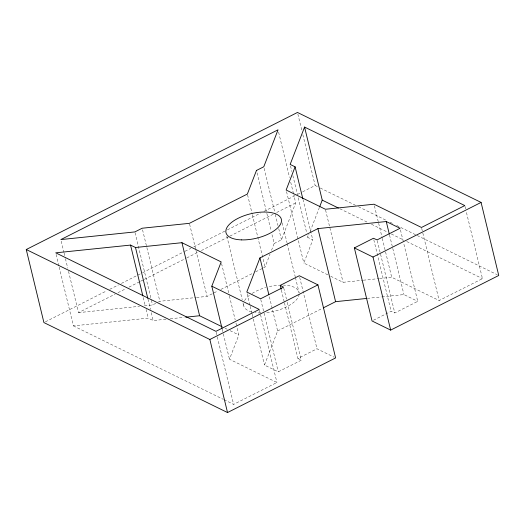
<?xml version="1.0" encoding="UTF-8"?>
<svg xmlns="http://www.w3.org/2000/svg" width="525" height="525" viewBox="0 0 525 525"><rect width="100%" height="100%" fill="white"/><g stroke="black" fill="none" stroke-linecap="round" stroke-linejoin="round"><path stroke-width="0.39" stroke-dasharray="2.62 1.97" d="M224.063 399.709L233.618 404.394L276.938 382.502L229.477 359.251L238.849 334.976L236.926 327.036M263.589 267.829L265.04 267.094L270.027 254.166M271.497 250.359L274.142 243.515L271.832 233.986M274.142 243.515L281.446 239.827L295.706 202.873L293.783 194.933M327.803 274.831L303.824 263.077L312.775 239.899L307.827 237.471L309.002 234.426M310.177 231.374L319.298 207.743M287.201 302.269L301.225 360.235L278.263 371.838L264.469 365.072L277.633 330.96L268.99 295.227M45.386 321.838L106.792 290.804M109.718 289.327L118.493 284.891M121.413 283.415L141.881 273.072M142.616 272.698L184.288 251.639M185.017 251.272L190.864 248.318M193.791 246.842L226.688 230.213M227.417 229.845L260.315 213.216M263.97 211.372L296.868 194.742M297.596 194.375L301.987 192.157M302.715 191.789L315.144 185.509L317.349 186.585M68.519 271.346L78.507 312.637L115.073 294.158M118 292.681L126.039 288.612M128.966 287.136L139.939 281.59M140.667 281.223L143.594 279.746M144.322 279.372L186.007 258.307M186.743 257.939L198.443 252.026M201.37 250.55L229.156 236.506M229.891 236.132L273.768 213.957M276.695 212.481L295.706 202.873M144.401 305.812L152.539 304.973L157.651 302.387M158.379 302.019L159.843 301.278L195.681 297.57M196.494 297.485L207.08 296.389L217.947 290.896M220.848 289.433L252.722 273.322M255.623 271.858L262.868 268.196M277.633 330.96L322.553 308.254M284.458 302.846L297.905 358.431L316.975 348.79L334.176 357.217M373.446 320.25L391.105 311.325L394.78 312.952L417.736 301.35L403.522 242.589M379.536 278.526L391.696 277.266L439.149 300.523L482.468 278.631L466.134 211.135M330.711 276.255L343.061 282.306L362.519 280.291M363.326 280.206L378.728 278.611M78.507 312.637L139.519 306.318M59.181 267.12L73.395 325.881L148.221 318.137L153.169 320.558L166.202 319.207M170.277 318.787L184.131 317.349M367.323 298.377L381.157 296.947M381.97 296.861L403.942 294.584L417.736 301.35M320.283 188.029L355.537 205.301M358.477 206.738L386.38 220.415M390.055 222.213L392.995 223.657M396.664 225.455L416.496 235.167M417.231 235.528L497.28 274.752M339.878 208.766L367.808 222.449M371.483 224.254L387.653 232.175M391.328 233.973L403.823 240.096M406.763 241.539L482.468 278.631M225.041 328.21L227.22 329.28M230.127 330.704L238.849 334.976M73.395 325.881L223.328 399.348M297.905 358.431L301.225 360.235M464.986 206.371L465.944 210.341M421.673 228.263L422.632 232.234M422.822 233.028L439.149 300.523M400.45 229.884L403.331 241.795M389.537 235.036L403.942 294.584M374.41 205.807L378.44 222.475M378.637 223.269L382.088 237.562M382.285 238.357L385.357 251.062M385.547 251.856L391.696 277.266M377.298 240.693L380.376 253.398M380.566 254.192L394.78 312.952M373.813 239.866L391.105 311.325M325.579 210.046L343.061 282.306M297.852 114.043L301.888 130.718M302.846 134.689L315.144 185.509M302.978 199.402L312.775 239.899M290.535 166.012L291.88 171.563M292.845 175.534L297.452 194.591M298.22 197.768L306.672 232.706M307.44 235.882L307.827 237.471M278.611 132.202L289.557 177.463M290.712 182.227L293.593 194.138M286.538 191.612L303.824 263.077M299.683 277.325L316.975 348.79M282.201 222.882L287.004 242.734M287.195 243.528L295.26 276.878M295.457 277.673L299.106 292.76A28.481 12.574 -13.6 0 0 283.5 285.114M264.16 168.361L275.107 213.623M275.297 214.417L277.988 225.533M278.755 228.71L281.446 239.827M257.04 172.843L266.647 212.546M266.838 213.34L271.064 230.81M283.743 287.976L286.433 299.092M281.387 290.141L284.268 302.052M247.557 194.834L252.171 213.892M252.361 214.686L265.04 267.094M260.781 299.578L263.858 312.283M264.049 313.077L278.263 371.838M259.455 310.242L276.938 382.502M247.177 293.613L250.058 305.524M250.254 306.318L251.98 313.464M252.171 314.258L253.135 318.229M253.326 319.023L264.469 365.072M226.852 236.211L242.222 299.736M242.99 302.912L243.567 305.294M221.557 263.511L229.241 295.273M229.432 296.067L235.193 319.889M235.968 323.065L236.736 326.242M222.18 329.077L223.138 333.047M223.328 333.841L229.477 359.251M216.143 332.135L217.101 336.105M217.291 336.899L233.618 404.394M189.604 224.129L195.746 249.539M195.943 250.333L207.08 296.389M142.557 229.812L159.843 301.278M135.056 232.713L151.193 299.414M151.384 300.208L152.539 304.973M147.984 299.119L150.478 309.442M151.246 312.618L153.169 320.558M143.227 297.491L145.34 306.226M146.107 309.402L148.221 318.137M61.215 241.172L63.906 252.289M64.103 253.083L65.251 257.847M65.441 258.641L67.751 268.17M56.109 254.422L58.99 266.326M299.158 294.092A28.481 12.574 -13.6 0 1 266.07 312.67M260.643 312.966A28.481 12.574 -13.6 0 1 255.255 312.624M251.593 311.896A28.481 12.574 -13.6 0 1 243.6 303.266M244.558 300.661A28.481 12.574 -13.6 0 1 250.294 294.656M252.177 293.383A28.481 12.574 -13.6 0 1 265.742 287.503M269.345 286.578A28.481 12.574 -13.6 0 1 279.74 285.147"/><path stroke-width="0.79" d="M211.805 286.197L221.176 261.923L181.939 242.694L135.496 247.505L130.548 245.083L55.722 252.833L215.946 331.341L259.258 309.448L211.805 286.197L221.99 328.283M295.103 166.845L286.151 190.024L325.388 209.252L374.023 204.218L421.477 227.469L464.789 205.577L304.566 127.07L290.154 164.423L295.103 166.845L302.781 198.607M259.96 257.906L246.796 292.025L260.59 298.784L283.553 287.182L280.232 285.377L299.303 275.737L317.94 284.872L335.613 357.925L227.528 412.545L43.923 322.58L26.25 249.526L297.472 112.455L481.077 202.42L498.75 275.474L390.672 330.1L372.035 320.965L354.362 247.912L373.426 238.278L377.108 239.899L400.063 228.296L386.269 221.537L317.92 228.611L259.96 257.906L268.793 294.433M319.594 206.981L322.238 200.123L304.566 127.07M26.25 249.526L209.856 339.491L317.94 284.872M354.362 247.912L372.993 257.047L481.077 202.42M323.275 307.893L335.593 301.665L366.509 298.463M185.758 317.185L199.612 315.748L222.134 326.786M322.238 200.123L338.408 208.044M386.269 221.537L389.34 234.242M372.993 257.047L390.672 330.1M317.92 228.611L335.593 301.665M280.232 285.377L281.19 289.347M209.856 339.491L227.528 412.545M181.939 242.694L199.612 315.748M135.496 247.505L147.787 298.325M130.548 245.083L142.846 295.903M256.469 170.461L247.367 194.04L189.407 223.335L142.17 228.224L134.866 231.919L60.834 239.584L278.033 129.819L263.773 166.773L256.469 170.461M241.5 239.886A28.481 12.574 -13.6 0 0 281.433 219.706A28.481 12.574 -13.6 0 0 238.055 218.328A28.481 12.574 -13.6 0 0 241.5 239.886"/></g></svg>
